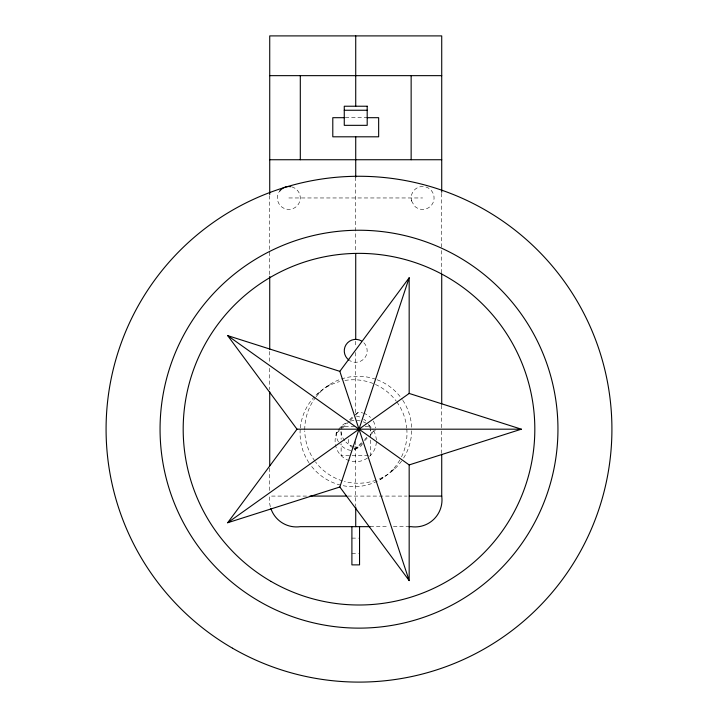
<?xml version="1.0" encoding="UTF-8"?>
<svg xmlns="http://www.w3.org/2000/svg" width="718" height="718" viewBox="0 0 718 718"><rect width="100%" height="100%" fill="white"/><g stroke="black" fill="none" stroke-linecap="round" stroke-linejoin="round"><path stroke-width="0.54" stroke-dasharray="3.59 2.69" d="M338.465 441.938A17.403 17.394 53.5 0 1 336.123 433.241L340.081 429.283M340.87 428.493L346.399 422.956M349.558 419.797L353.507 415.839M342.396 428.179L349.504 421.062M350.294 420.272L355.042 415.534M355.832 414.735L358.201 412.365A17.403 17.394 53.5 0 1 362.698 412.958M361.432 442.728L353.534 450.644L358.228 447.161L363.757 441.633M364.6 439.569L366.97 437.199M364.547 440.834L369.285 436.095M370.075 435.305L375.604 429.768M326.753 386.93L331.447 383.448M320.381 391.947L315.687 395.43A53.491 53.446 53.5 0 1 339.641 381.581M355.069 414.681L358.201 412.365M336.123 433.241L339.255 430.926M374.042 430.926L370.919 433.241A17.403 17.394 53.5 0 0 370.703 430.513M391.355 471.053L396.049 467.58M380.289 479.552L384.983 476.079M357.034 448.185L355.141 448.283A7.261 7.261 0 0 1 353.283 447.879M345.304 117.689L367.194 117.689M288.842 197.962L422.615 197.962M354.683 426.447L341.131 426.447L341.131 439.425M365.112 426.447L370.317 426.447L370.317 455.634M368.235 455.634L341.131 455.634L341.131 443.742M306.586 496.084L269.726 496.084A27.024 27.024 0 0 0 270.848 508.452M347.907 496.084L407.097 496.084M370.138 526.662L388.976 526.662M393.41 526.662L407.824 526.662M351.901 538.123L358.453 538.123M351.901 553.416L358.453 553.416M354.423 448.185L356.316 448.283A7.261 7.261 0 0 0 362.563 443.482M411.54 200.923L414.501 206.066A11.47 11.47 0 0 0 433.008 202.799A11.47 11.47 0 0 0 423.611 186.536A11.47 11.47 0 0 0 411.54 200.923L411.145 197.962M441.723 193.366L441.723 249.424M441.723 250.546L441.723 272.975M441.723 405.266L441.723 429.929M441.723 431.051L441.723 453.48M355.724 177.211L355.724 252.521M355.724 341.292L355.724 346.902M355.724 352.502L355.724 414.43M355.724 441.04L355.724 505.912M269.726 195.61L269.726 275.218M269.726 351.452L269.726 363.784M269.726 368.271L269.726 389.569M269.726 468.055L269.726 490.475M291.804 186.877A11.47 11.47 0 0 1 299.612 201.875A11.47 11.47 0 0 1 283.996 208.346A11.47 11.47 0 0 1 278.907 192.227M363.838 342.737A11.47 11.47 0 0 1 349.989 360.768M358.228 447.161A17.403 17.394 53.5 0 1 354.602 446.784M353.723 446.569A17.403 17.394 53.5 0 1 345.923 442.073M344.703 440.717A17.403 17.394 53.5 0 1 340.844 430.674M363.568 413.218A17.403 17.394 53.5 0 1 370.506 417.463M373.27 421.062A17.403 17.394 53.5 0 1 375.514 427.946M399.845 459.978A53.491 53.446 53.5 0 1 309.539 463.613M308.928 462.715A53.491 53.446 53.5 0 1 300.223 428.951M300.321 427.874A53.491 53.446 53.5 0 1 314.206 396.964M344.891 380.459A53.491 53.446 53.5 0 1 374.446 384.04M375.433 384.48A53.491 53.446 53.5 0 1 396.237 401.12M396.883 401.99A53.491 53.446 53.5 0 1 406.711 427.874M406.81 428.951A53.491 53.446 53.5 0 1 401.362 457.151M401.622 461.019A53.491 53.446 53.5 0 1 377.201 479.768M376.187 480.145A53.491 53.446 53.5 0 1 344.416 481.419M342.36 480.827A53.491 53.446 53.5 0 1 315.489 461.889M314.852 461.019A53.491 53.446 53.5 0 1 304.755 430.836M304.746 429.768A53.491 53.446 53.5 0 1 315.444 397.637M316.099 396.785A53.491 53.446 53.5 0 1 376.106 379.382M377.121 379.759A53.491 53.446 53.5 0 1 402.197 399.396M402.798 400.294A53.491 53.446 53.5 0 1 411.674 429.768M411.665 430.836A53.491 53.446 53.5 0 1 402.242 460.13M350.815 450.428A17.403 17.394 53.5 0 1 340.018 444.191M356.236 416.054A17.403 17.394 53.5 0 1 360.589 417.346M363.73 419.159A17.403 17.394 53.5 0 1 365.812 420.936M368.576 424.544A17.403 17.394 53.5 0 1 370.317 428.736M376.34 442.117A20.642 20.642 0 0 1 350.384 460.983M349.352 460.678A20.642 20.642 0 0 1 337.855 430.719M338.411 429.804A20.642 20.642 0 0 1 345.403 423.171M350.384 421.107A20.642 20.642 0 0 1 361.064 421.107M363.12 421.771A20.642 20.642 0 0 1 373.037 429.804M373.602 430.719A20.642 20.642 0 0 1 376.34 439.972M352.619 447.601A7.261 7.261 0 0 1 348.885 438.599"/><path stroke-width="1.08" d="M227.66 522.749L339.838 487.01L409.17 277.785L409.17 393.437L227.66 522.749L296.992 429.184L521.349 429.184L409.17 393.437M296.992 429.184L227.66 335.611L409.17 464.923L409.17 580.584L339.838 371.35L409.17 277.785M409.17 464.923L521.349 429.184M269.726 75.65L441.723 75.65M344.263 110.249L367.194 110.249M344.263 117.689L332.793 117.689L332.793 136.806L378.655 136.806L378.655 117.689L367.194 117.689M269.726 159.737L441.723 159.737M309.934 496.084L346.794 496.084M409.332 496.084L441.723 496.084L441.723 454.602M370.138 526.662L300.303 526.662A27.024 27.024 0 0 1 270.848 508.452M408.928 526.662L411.145 526.662A27.024 27.024 0 0 0 441.723 496.084M227.66 335.611L339.838 371.35M339.838 487.01L409.17 580.584M441.723 192.253L441.723 35.9L269.726 35.9L269.726 194.488M441.723 274.096L441.723 404.144M411.145 75.65L411.145 159.737M359.547 526.662L359.547 564.878L351.901 564.878L351.901 526.662M355.724 35.9L355.724 106.228M355.724 136.806L355.724 177.211M355.724 253.633L355.724 339.372M355.724 506.998L355.724 526.662M300.303 75.65L300.303 159.737M269.726 276.34L269.726 349.208M269.726 391.813L269.726 465.811M349.154 360.239A11.47 11.47 0 0 1 346.058 344.685A11.47 11.47 0 0 1 361.459 340.915M279.446 191.383A11.47 11.47 0 0 1 290.835 186.662M367.194 106.228L344.263 106.228L344.263 125.336L367.194 125.336L367.194 106.228M259.53 601.478A198.949 198.949 0 0 0 557.949 429.184A198.949 198.949 0 0 0 259.53 256.891A198.949 198.949 0 0 0 259.53 601.478M232.542 648.219A252.916 252.916 0 0 0 611.915 429.184A252.916 252.916 0 0 0 232.542 210.15A252.916 252.916 0 0 0 232.542 648.219M271.09 581.445A175.82 175.82 0 0 0 534.82 429.184A175.82 175.82 0 0 0 271.09 276.924A175.82 175.82 0 0 0 271.09 581.445"/></g></svg>
